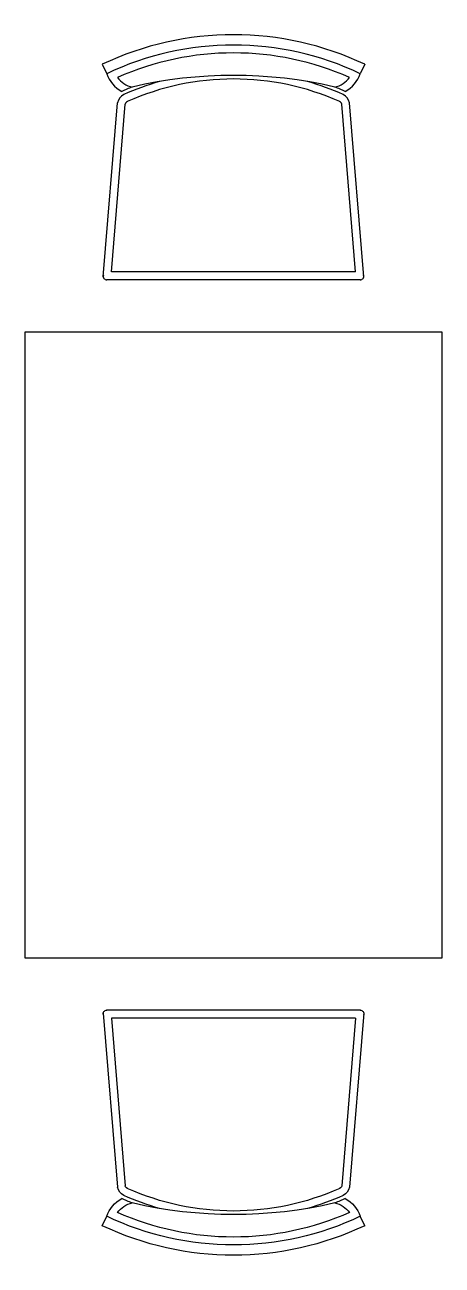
# Model space of a CAD drawing. Header units: millimetres. Extents: x -400 to 400, y -1190 to 1190.
import ezdxf

# ---------------------------------------------------------------- set-up
doc = ezdxf.new("R2010")
doc.units = ezdxf.units.MM

# ---------------------------------------------------------------- blocks, each defined once
blk = doc.blocks.new('椅子')
at = {"color": 7}
for p, q in [((-243.5, 0), (243.5, 0)), ((-249.6, -5.5), (-222.3, -339.4)), ((249.6, -5.5), (222.3, -339.4)), ((-251.6, -413.2), (-243, -395.2)), ((251.6, -413.2), (243, -395.2))]:
    blk.add_line(p, q, dxfattribs=at)
at = {"color": 8}
for p, q in [((-233.9, -15), (-207.4, -336.9)), ((-233.9, -15), (233.9, -15)), ((233.9, -15), (207.4, -336.9))]:
    blk.add_line(p, q, dxfattribs=at)
at = {"color": 7}
for centre, radius, start, end in [((-243.1, -6.6), 6.64, 86.3405, 197.7472), ((243.1, -6.6), 6.64, 342.2528, 93.6595), ((-199.2, -334.3), 23.6, 192.3828, 242.4319), ((0, 115.8), 515.8, 245.9544, 254.0068), ((0, 115.8), 515.8, 285.9932, 294.0456), ((199.2, -334.3), 23.6, 297.5681, 347.6172), ((-184.9, -415.1), 61.4, 118.437, 161.02), ((0, 115.8), 522.8, 245.8154, 248.203), ((0, 464.9), 856.8, 256.9047, 283.0953), ((0, 115.8), 522.8, 291.797, 294.1846), ((184.9, -415.1), 61.4, 18.98, 61.563), ((0, 115.8), 565.8, 244.5634, 295.4366), ((0, 115.8), 585.8, 244.5634, 295.4366)]:
    blk.add_arc(centre, radius, start, end, dxfattribs=at)
at = {"color": 8}
for centre, radius, start, end in [((-199.2, -334.3), 8.6, 197.4199, 240.0956), ((0, 115.8), 500.8, 246.0199, 293.9801), ((199.2, -334.3), 8.6, 299.9044, 342.5801), ((-184.9, -415.1), 46.4, 101.4275, 144.2575), ((184.9, -415.1), 46.4, 35.7425, 78.5725), ((0, 115.8), 550.8, 246.1614, 293.8386)]:
    blk.add_arc(centre, radius, start, end, dxfattribs=at)

msp = doc.modelspace()

# ---------------------------------------------------------------- linework, layer by layer
at = {"color": 7}
msp.add_lwpolyline([(-400, 600), (-400, -600), (400, -600), (400, 600)], close=True, dxfattribs=at)

# ---------------------------------------------------------------- block references
at = {"rotation": 180}
msp.add_blockref('椅子', (0, 700.7), dxfattribs=at)
at = {"xscale": -1}
msp.add_blockref('椅子', (0, -700.7), dxfattribs=at)

doc.saveas('drawing.dxf')
